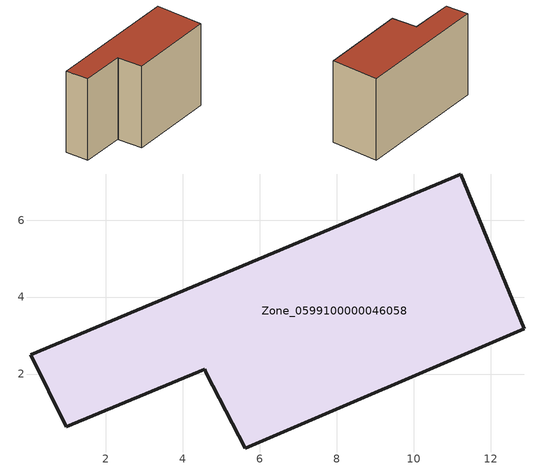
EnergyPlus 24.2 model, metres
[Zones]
Zone_0599100000046058
 floor ground (C_G): 4.61,2.02 4.57,2.12 0.97,0.64 0.04,2.5 11.22,7.2 12.87,3.18 5.62,0.08 z0
 wall outside (C_F): 12.87,3.18 11.22,7.2 0.04,2.5 0.97,0.64 4.57,2.12 4.61,2.02 5.62,0.08 12.87,3.18 z0:7.7
 roof outside (C_R): 4.61,2.02 5.62,0.08 12.87,3.18 11.22,7.2 0.04,2.5 0.97,0.64 4.57,2.12 z7.7
[BUILDING]
Pand.0599100000046058: North Axis=0; Terrain=City; Loads Convergence Tolerance Value=0.04; Temperature Convergence Tolerance Value=0.4; Solar Distribution=FullExterior; Maximum Number of Warmup Days=25; Minimum Number of Warmup Days=1
[Site:Location]
Rotterdam.The.Hague.AP_ZH_NLD Design_Conditions: Latitude=51.96; Longitude=4.45; Time Zone=1; Elevation=-4.5
[SITE:GROUNDTEMPERATURE:BUILDINGSURFACE]
18, 18, 18, 18, 18, 18, 18, 18, 18, 18, 18, 18
[MATERIAL] Thermal Absorptance=0.9; Solar Absorptance=0.7; Visible Absorptance=0.7
Name | Roughness | Thickness | Conductivity | Density | Specific Heat
G.TI.1946 | MediumSmooth | 0.15 | 1 | 540 | 1210
F.TI.1946 | Rough | 0.3 | 0.857143 | 1920 | 840
R.TI.1946 | MediumRough | 0.2 | 0.1 | 1500 | 1000
[CONSTRUCTION]
C_G: G.TI.1946
C_F: F.TI.1946
C_R: R.TI.1946
[ZONE]
Zone_0599100000046058: Type=1; Multiplier=1; Ceiling Height=Autocalculate; Volume=Autocalculate; Floor Area=autocalculate; Part of Total Floor Area=Yes
[ZONEINFILTRATION:DESIGNFLOWRATE]
Infil_Zone_0599100000046058: Zone or ZoneList or Space or SpaceList=Zone_0599100000046058; Schedule=AlwaysOn; Design Flow Rate Calculation Method=Flow/Area; Flow Rate per Floor Area=0.003; Constant Term Coefficient=1; Temperature Term Coefficient=0; Velocity Term Coefficient=0; Velocity Squared Term Coefficient=0
[HVACTEMPLATE:ZONE:IDEALLOADSAIRSYSTEM]
Zone_0599100000046058: Maximum Heating Supply Air Temperature=50; Minimum Cooling Supply Air Temperature=13; Maximum Heating Supply Air Humidity Ratio=0.0156; Minimum Cooling Supply Air Humidity Ratio=0.0077; Heating Limit=NoLimit; Cooling Limit=NoLimit; Dehumidification Control Type=ConstantSensibleHeatRatio; Cooling Sensible Heat Ratio=0.7; Dehumidification Setpoint=60; Humidification Control Type=None; Humidification Setpoint=30; Outdoor Air Method=None; Outdoor Air Flow Rate per Person=0.00944; Outdoor Air Flow Rate per Zone Floor Area=0; Outdoor Air Flow Rate per Zone=0; Demand Controlled Ventilation Type=None; Outdoor Air Economizer Type=NoEconomizer; Heat Recovery Type=None; Sensible Heat Recovery Effectiveness=0.7; Latent Heat Recovery Effectiveness=0.65
[ZONECONTROL:THERMOSTAT]
ThermostatControl_Zone_0599100000046058: Zone or ZoneList=Zone_0599100000046058; Control Type Schedule=DualSetpointControlType; Control 1=Thermostat_Zone_0599100000046058; Temperature Difference Between Cutout And Setpoint=0
[THERMOSTATSETPOINT:DUALSETPOINT]
Thermostat_Zone_0599100000046058: Heating Setpoint Temperature Schedule=HeatingSetpoint_Zone_0599100000046058; Cooling Setpoint Temperature Schedule=CoolingSetpoint_Zone_0599100000046058
[SCHEDULE:COMPACT]
HeatingSetpoint_Zone_0599100000046058: Through: 12/31, For: AllDays, Until: 24:00, 21
CoolingSetpoint_Zone_0599100000046058: Through: 12/31, For: AllDays, Until: 24:00, 24
DualSetpointControlType: Through: 12/31, For: AllDays, Until: 24:00, 4
AlwaysOn: Through: 12/31, For: AllDays, Until: 24:00, 1
